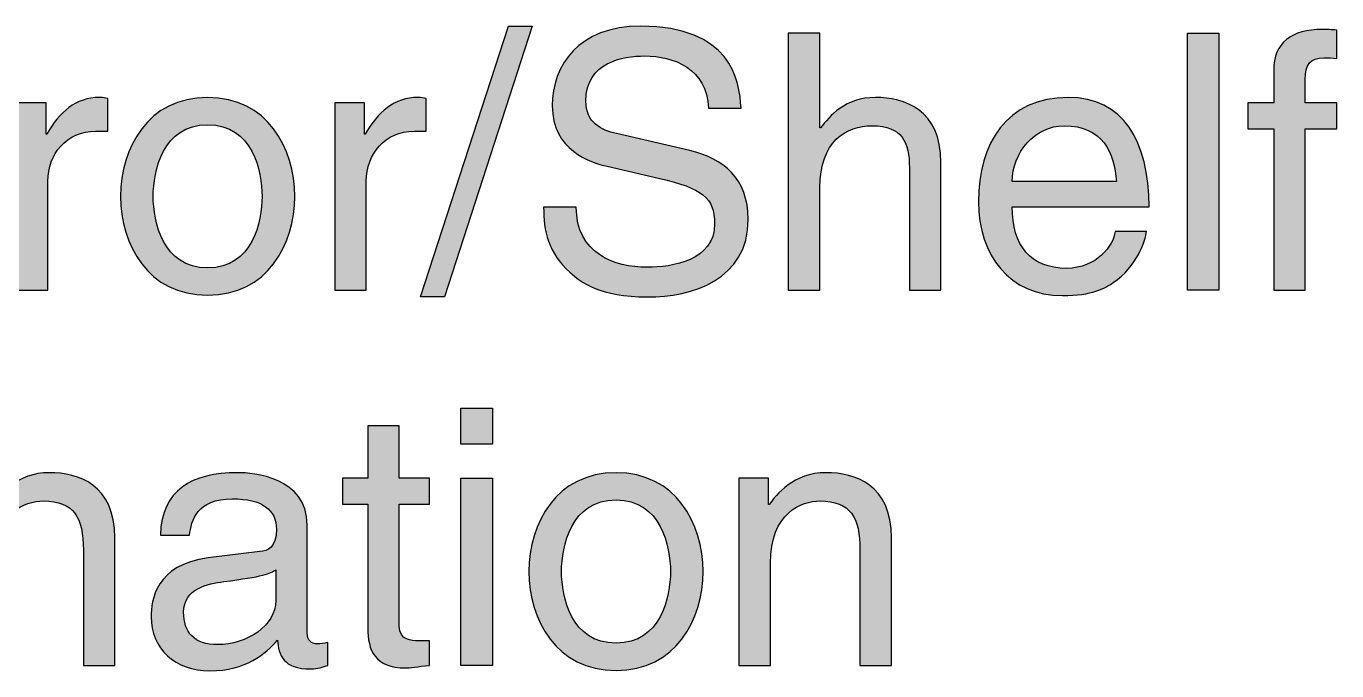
# Model space of a CAD drawing. Extents: x -71 to 93, y -22 to 126.
# Drawn here: x 33.32 to 60.43, y -21.75 to -8.42 of the extents above; entities that cross this region are included whole.
import ezdxf

# ---------------------------------------------------------------- set-up
doc = ezdxf.new("R2010")
doc.units = 0
doc.header["$MEASUREMENT"] = 0
doc.layers.add('MODEL_NAME', color=3, linetype='CONTINUOUS')

# ---------------------------------------------------------------- blocks, each defined once
blk = doc.blocks.new('AI9-BLK2')
at = {"layer": 'MODEL_NAME'}
h = blk.add_hatch(color=2, dxfattribs=at)
edge = h.paths.add_edge_path()
edge.add_spline(control_points=[(10.945, -10.492), (10.945, -10.492), (10.449, -10.492), (10.449, -10.492), (10.449, -10.492), (12.271, -4.892), (12.271, -4.892), (12.271, -4.892), (12.76, -4.892), (12.76, -4.892), (12.76, -4.892), (10.945, -10.492), (10.945, -10.492)], knot_values=[0, 0, 0, 0, 1, 1, 1, 2, 2, 2, 3, 3, 3, 4, 4, 4, 4], degree=3, periodic=0)
h = blk.add_hatch(color=2, dxfattribs=at)
edge = h.paths.add_edge_path()
edge.add_spline(control_points=[(16.405, -6.588), (16.368, -5.766), (15.686, -5.507), (15.087, -5.507), (14.635, -5.507), (13.871, -5.633), (13.871, -6.44), (13.871, -6.892), (14.19, -7.04), (14.501, -7.114), (14.501, -7.114), (16.02, -7.463), (16.02, -7.463), (16.709, -7.625), (17.227, -8.04), (17.227, -8.885), (17.227, -10.144), (16.057, -10.492), (15.146, -10.492), (14.16, -10.492), (13.775, -10.196), (13.538, -9.981), (13.086, -9.574), (12.997, -9.129), (12.997, -8.633), (12.997, -8.633), (13.671, -8.633), (13.671, -8.633), (13.671, -9.596), (14.457, -9.878), (15.138, -9.878), (15.657, -9.878), (16.531, -9.744), (16.531, -8.981), (16.531, -8.425), (16.272, -8.248), (15.398, -8.04), (15.398, -8.04), (14.309, -7.788), (14.309, -7.788), (13.96, -7.707), (13.175, -7.463), (13.175, -6.536), (13.175, -5.707), (13.716, -4.892), (15.005, -4.892), (16.864, -4.892), (17.05, -6.003), (17.079, -6.588), (17.079, -6.588), (16.405, -6.588), (16.405, -6.588)], knot_values=[0, 0, 0, 0, 1, 1, 1, 2, 2, 2, 3, 3, 3, 4, 4, 4, 5, 5, 5, 6, 6, 6, 7, 7, 7, 8, 8, 8, 9, 9, 9, 10, 10, 10, 11, 11, 11, 12, 12, 12, 13, 13, 13, 14, 14, 14, 15, 15, 15, 16, 16, 16, 17, 17, 17, 17], degree=3, periodic=0)
h = blk.add_hatch(color=2, dxfattribs=at)
edge = h.paths.add_edge_path()
edge.add_spline(control_points=[(21.213, -10.352), (21.213, -10.352), (20.561, -10.352), (20.561, -10.352), (20.561, -10.352), (20.561, -7.818), (20.561, -7.818), (20.561, -7.292), (20.413, -6.951), (19.79, -6.951), (19.257, -6.951), (18.709, -7.262), (18.709, -8.24), (18.709, -8.24), (18.709, -10.352), (18.709, -10.352), (18.709, -10.352), (18.057, -10.352), (18.057, -10.352), (18.057, -10.352), (18.057, -5.033), (18.057, -5.033), (18.057, -5.033), (18.709, -5.033), (18.709, -5.033), (18.709, -5.033), (18.709, -6.996), (18.709, -6.996), (18.709, -6.996), (18.724, -6.996), (18.724, -6.996), (18.909, -6.751), (19.235, -6.366), (19.857, -6.366), (20.457, -6.366), (21.213, -6.611), (21.213, -7.714), (21.213, -7.714), (21.213, -10.352), (21.213, -10.352)], knot_values=[0, 0, 0, 0, 1, 1, 1, 2, 2, 2, 3, 3, 3, 4, 4, 4, 5, 5, 5, 6, 6, 6, 7, 7, 7, 8, 8, 8, 9, 9, 9, 10, 10, 10, 11, 11, 11, 12, 12, 12, 13, 13, 13, 13], degree=3, periodic=0)
h = blk.add_hatch(color=2, dxfattribs=at)
edge = h.paths.add_edge_path()
edge.add_spline(control_points=[(26.962, -10.352), (26.962, -10.352), (26.31, -10.352), (26.31, -10.352), (26.31, -10.352), (26.31, -5.033), (26.31, -5.033), (26.31, -5.033), (26.962, -5.033), (26.962, -5.033), (26.962, -5.033), (26.962, -10.352), (26.962, -10.352)], knot_values=[0, 0, 0, 0, 1, 1, 1, 2, 2, 2, 3, 3, 3, 4, 4, 4, 4], degree=3, periodic=0)
h = blk.add_hatch(color=2, dxfattribs=at)
edge = h.paths.add_edge_path()
edge.add_spline(control_points=[(28.747, -7.018), (28.747, -7.018), (28.747, -10.352), (28.747, -10.352), (28.747, -10.352), (28.095, -10.352), (28.095, -10.352), (28.095, -10.352), (28.095, -7.018), (28.095, -7.018), (28.095, -7.018), (27.562, -7.018), (27.562, -7.018), (27.562, -7.018), (27.562, -6.477), (27.562, -6.477), (27.562, -6.477), (28.095, -6.477), (28.095, -6.477), (28.095, -6.477), (28.095, -5.811), (28.095, -5.811), (28.095, -5.225), (28.466, -4.959), (29.103, -4.959), (29.199, -4.959), (29.295, -4.966), (29.399, -4.973), (29.399, -4.973), (29.399, -5.558), (29.399, -5.558), (29.318, -5.551), (29.214, -5.544), (29.133, -5.544), (28.851, -5.544), (28.747, -5.684), (28.747, -5.996), (28.747, -5.996), (28.747, -6.477), (28.747, -6.477), (28.747, -6.477), (29.399, -6.477), (29.399, -6.477), (29.399, -6.477), (29.399, -7.018), (29.399, -7.018), (29.399, -7.018), (28.747, -7.018), (28.747, -7.018)], knot_values=[0, 0, 0, 0, 1, 1, 1, 2, 2, 2, 3, 3, 3, 4, 4, 4, 5, 5, 5, 6, 6, 6, 7, 7, 7, 8, 8, 8, 9, 9, 9, 10, 10, 10, 11, 11, 11, 12, 12, 12, 13, 13, 13, 14, 14, 14, 15, 15, 15, 16, 16, 16, 16], degree=3, periodic=0)
h = blk.add_hatch(color=2, dxfattribs=at)
edge = h.paths.add_edge_path()
edge.add_spline(control_points=[(2.744, -10.352), (2.744, -10.352), (2.092, -10.352), (2.092, -10.352), (2.092, -10.352), (2.092, -6.477), (2.092, -6.477), (2.092, -6.477), (2.707, -6.477), (2.707, -6.477), (2.707, -6.477), (2.707, -7.122), (2.707, -7.122), (2.707, -7.122), (2.722, -7.122), (2.722, -7.122), (2.981, -6.67), (3.322, -6.366), (3.811, -6.366), (3.893, -6.366), (3.93, -6.374), (3.981, -6.388), (3.981, -6.388), (3.981, -7.063), (3.981, -7.063), (3.981, -7.063), (3.737, -7.063), (3.737, -7.063), (3.129, -7.063), (2.744, -7.537), (2.744, -8.1), (2.744, -8.1), (2.744, -10.352), (2.744, -10.352)], knot_values=[0, 0, 0, 0, 1, 1, 1, 2, 2, 2, 3, 3, 3, 4, 4, 4, 5, 5, 5, 6, 6, 6, 7, 7, 7, 8, 8, 8, 9, 9, 9, 10, 10, 10, 11, 11, 11, 11], degree=3, periodic=0)
h = blk.add_hatch(color=2, dxfattribs=at)
edge = h.paths.add_edge_path(flags=16)
edge.add_spline(control_points=[(6.048, -9.892), (6.982, -9.892), (7.174, -8.929), (7.174, -8.411), (7.174, -7.892), (6.982, -6.929), (6.048, -6.929), (5.115, -6.929), (4.922, -7.892), (4.922, -8.411), (4.922, -8.929), (5.115, -9.892), (6.048, -9.892)], knot_values=[0, 0, 0, 0, 1, 1, 1, 2, 2, 2, 3, 3, 3, 4, 4, 4, 4], degree=3, periodic=0)
edge = h.paths.add_edge_path()
edge.add_spline(control_points=[(6.048, -6.366), (7.285, -6.366), (7.848, -7.41), (7.848, -8.411), (7.848, -9.411), (7.285, -10.456), (6.048, -10.456), (4.811, -10.456), (4.248, -9.411), (4.248, -8.411), (4.248, -7.41), (4.811, -6.366), (6.048, -6.366)], knot_values=[0, 0, 0, 0, 1, 1, 1, 2, 2, 2, 3, 3, 3, 4, 4, 4, 4], degree=3, periodic=0)
h = blk.add_hatch(color=2, dxfattribs=at)
edge = h.paths.add_edge_path()
edge.add_spline(control_points=[(9.33, -10.352), (9.33, -10.352), (8.678, -10.352), (8.678, -10.352), (8.678, -10.352), (8.678, -6.477), (8.678, -6.477), (8.678, -6.477), (9.293, -6.477), (9.293, -6.477), (9.293, -6.477), (9.293, -7.122), (9.293, -7.122), (9.293, -7.122), (9.308, -7.122), (9.308, -7.122), (9.567, -6.67), (9.908, -6.366), (10.397, -6.366), (10.478, -6.366), (10.516, -6.374), (10.567, -6.388), (10.567, -6.388), (10.567, -7.063), (10.567, -7.063), (10.567, -7.063), (10.323, -7.063), (10.323, -7.063), (9.715, -7.063), (9.33, -7.537), (9.33, -8.1), (9.33, -8.1), (9.33, -10.352), (9.33, -10.352)], knot_values=[0, 0, 0, 0, 1, 1, 1, 2, 2, 2, 3, 3, 3, 4, 4, 4, 5, 5, 5, 6, 6, 6, 7, 7, 7, 8, 8, 8, 9, 9, 9, 10, 10, 10, 11, 11, 11, 11], degree=3, periodic=0)
h = blk.add_hatch(color=2, dxfattribs=at)
edge = h.paths.add_edge_path(flags=16)
edge.add_spline(control_points=[(24.843, -8.107), (24.806, -7.507), (24.554, -6.951), (23.762, -6.951), (23.161, -6.951), (22.687, -7.507), (22.687, -8.107), (22.687, -8.107), (24.843, -8.107), (24.843, -8.107)], knot_values=[0, 0, 0, 0, 1, 1, 1, 2, 2, 2, 3, 3, 3, 3], degree=3, periodic=0)
edge = h.paths.add_edge_path()
edge.add_spline(control_points=[(25.465, -9.137), (25.443, -9.322), (25.265, -9.87), (24.777, -10.196), (24.598, -10.315), (24.347, -10.463), (23.724, -10.463), (22.635, -10.463), (21.991, -9.64), (21.991, -8.522), (21.991, -7.322), (22.569, -6.366), (23.85, -6.366), (24.969, -6.366), (25.517, -7.255), (25.517, -8.626), (25.517, -8.626), (22.687, -8.626), (22.687, -8.626), (22.687, -9.433), (23.065, -9.9), (23.813, -9.9), (24.428, -9.9), (24.791, -9.426), (24.813, -9.137), (24.813, -9.137), (25.465, -9.137), (25.465, -9.137)], knot_values=[0, 0, 0, 0, 1, 1, 1, 2, 2, 2, 3, 3, 3, 4, 4, 4, 5, 5, 5, 6, 6, 6, 7, 7, 7, 8, 8, 8, 9, 9, 9, 9], degree=3, periodic=0)
h = blk.add_hatch(color=2, dxfattribs=at)
edge = h.paths.add_edge_path()
edge.add_spline(control_points=[(11.938, -18.113), (11.938, -18.113), (11.286, -18.113), (11.286, -18.113), (11.286, -18.113), (11.286, -14.238), (11.286, -14.238), (11.286, -14.238), (11.938, -14.238), (11.938, -14.238), (11.938, -14.238), (11.938, -18.113), (11.938, -18.113)], knot_values=[0, 0, 0, 0, 1, 1, 1, 2, 2, 2, 3, 3, 3, 4, 4, 4, 4], degree=3, periodic=0)
edge = h.paths.add_edge_path()
edge.add_spline(control_points=[(11.286, -13.534), (11.286, -13.534), (11.286, -12.794), (11.286, -12.794), (11.286, -12.794), (11.938, -12.794), (11.938, -12.794), (11.938, -12.794), (11.938, -13.534), (11.938, -13.534), (11.938, -13.534), (11.286, -13.534), (11.286, -13.534)], knot_values=[0, 0, 0, 0, 1, 1, 1, 2, 2, 2, 3, 3, 3, 4, 4, 4, 4], degree=3, periodic=0)
h = blk.add_hatch(color=2, dxfattribs=at)
edge = h.paths.add_edge_path()
edge.add_spline(control_points=[(10.012, -14.779), (10.012, -14.779), (10.012, -17.298), (10.012, -17.298), (10.012, -17.602), (10.271, -17.602), (10.404, -17.602), (10.404, -17.602), (10.634, -17.602), (10.634, -17.602), (10.634, -17.602), (10.634, -18.113), (10.634, -18.113), (10.397, -18.135), (10.212, -18.165), (10.145, -18.165), (9.501, -18.165), (9.36, -17.802), (9.36, -17.335), (9.36, -17.335), (9.36, -14.779), (9.36, -14.779), (9.36, -14.779), (8.834, -14.779), (8.834, -14.779), (8.834, -14.779), (8.834, -14.238), (8.834, -14.238), (8.834, -14.238), (9.36, -14.238), (9.36, -14.238), (9.36, -14.238), (9.36, -13.157), (9.36, -13.157), (9.36, -13.157), (10.012, -13.157), (10.012, -13.157), (10.012, -13.157), (10.012, -14.238), (10.012, -14.238), (10.012, -14.238), (10.634, -14.238), (10.634, -14.238), (10.634, -14.238), (10.634, -14.779), (10.634, -14.779), (10.634, -14.779), (10.012, -14.779), (10.012, -14.779)], knot_values=[0, 0, 0, 0, 1, 1, 1, 2, 2, 2, 3, 3, 3, 4, 4, 4, 5, 5, 5, 6, 6, 6, 7, 7, 7, 8, 8, 8, 9, 9, 9, 10, 10, 10, 11, 11, 11, 12, 12, 12, 13, 13, 13, 14, 14, 14, 15, 15, 15, 16, 16, 16, 16], degree=3, periodic=0)
h = blk.add_hatch(color=2, dxfattribs=at)
edge = h.paths.add_edge_path()
edge.add_spline(control_points=[(4.129, -18.113), (4.129, -18.113), (3.478, -18.113), (3.478, -18.113), (3.478, -18.113), (3.478, -15.727), (3.478, -15.727), (3.478, -15.053), (3.285, -14.712), (2.648, -14.712), (2.277, -14.712), (1.625, -14.949), (1.625, -16.002), (1.625, -16.002), (1.625, -18.113), (1.625, -18.113), (1.625, -18.113), (0.973, -18.113), (0.973, -18.113), (0.973, -18.113), (0.973, -14.238), (0.973, -14.238), (0.973, -14.238), (1.588, -14.238), (1.588, -14.238), (1.588, -14.238), (1.588, -14.786), (1.588, -14.786), (1.588, -14.786), (1.603, -14.786), (1.603, -14.786), (1.744, -14.579), (2.107, -14.127), (2.774, -14.127), (3.374, -14.127), (4.129, -14.372), (4.129, -15.475), (4.129, -15.475), (4.129, -18.113), (4.129, -18.113)], knot_values=[0, 0, 0, 0, 1, 1, 1, 2, 2, 2, 3, 3, 3, 4, 4, 4, 5, 5, 5, 6, 6, 6, 7, 7, 7, 8, 8, 8, 9, 9, 9, 10, 10, 10, 11, 11, 11, 12, 12, 12, 13, 13, 13, 13], degree=3, periodic=0)
h = blk.add_hatch(color=2, dxfattribs=at)
edge = h.paths.add_edge_path(flags=16)
edge.add_spline(control_points=[(7.456, -16.135), (7.352, -16.216), (7.189, -16.276), (6.381, -16.379), (6.063, -16.424), (5.552, -16.52), (5.552, -17.009), (5.552, -17.431), (5.767, -17.683), (6.256, -17.683), (6.863, -17.683), (7.456, -17.291), (7.456, -16.772), (7.456, -16.772), (7.456, -16.135), (7.456, -16.135)], knot_values=[0, 0, 0, 0, 1, 1, 1, 2, 2, 2, 3, 3, 3, 4, 4, 4, 5, 5, 5, 5], degree=3, periodic=0)
edge = h.paths.add_edge_path()
edge.add_spline(control_points=[(5.07, -15.416), (5.1, -14.49), (5.715, -14.127), (6.67, -14.127), (6.982, -14.127), (8.108, -14.216), (8.108, -15.209), (8.108, -15.209), (8.108, -17.439), (8.108, -17.439), (8.108, -17.602), (8.189, -17.668), (8.323, -17.668), (8.382, -17.668), (8.463, -17.653), (8.537, -17.639), (8.537, -17.639), (8.537, -18.113), (8.537, -18.113), (8.426, -18.143), (8.33, -18.187), (8.182, -18.187), (7.604, -18.187), (7.515, -17.89), (7.493, -17.594), (7.241, -17.868), (6.848, -18.224), (6.093, -18.224), (5.381, -18.224), (4.878, -17.772), (4.878, -17.105), (4.878, -16.779), (4.974, -16.024), (6.056, -15.89), (6.056, -15.89), (7.13, -15.757), (7.13, -15.757), (7.285, -15.742), (7.471, -15.683), (7.471, -15.298), (7.471, -14.89), (7.174, -14.668), (6.56, -14.668), (5.819, -14.668), (5.715, -15.12), (5.67, -15.416), (5.67, -15.416), (5.07, -15.416), (5.07, -15.416)], knot_values=[0, 0, 0, 0, 1, 1, 1, 2, 2, 2, 3, 3, 3, 4, 4, 4, 5, 5, 5, 6, 6, 6, 7, 7, 7, 8, 8, 8, 9, 9, 9, 10, 10, 10, 11, 11, 11, 12, 12, 12, 13, 13, 13, 14, 14, 14, 15, 15, 15, 16, 16, 16, 16], degree=3, periodic=0)
h = blk.add_hatch(color=2, dxfattribs=at)
edge = h.paths.add_edge_path(flags=16)
edge.add_spline(control_points=[(14.494, -17.653), (15.427, -17.653), (15.62, -16.691), (15.62, -16.172), (15.62, -15.653), (15.427, -14.69), (14.494, -14.69), (13.56, -14.69), (13.367, -15.653), (13.367, -16.172), (13.367, -16.691), (13.56, -17.653), (14.494, -17.653)], knot_values=[0, 0, 0, 0, 1, 1, 1, 2, 2, 2, 3, 3, 3, 4, 4, 4, 4], degree=3, periodic=0)
edge = h.paths.add_edge_path()
edge.add_spline(control_points=[(14.494, -14.127), (15.731, -14.127), (16.294, -15.172), (16.294, -16.172), (16.294, -17.172), (15.731, -18.217), (14.494, -18.217), (13.256, -18.217), (12.694, -17.172), (12.694, -16.172), (12.694, -15.172), (13.256, -14.127), (14.494, -14.127)], knot_values=[0, 0, 0, 0, 1, 1, 1, 2, 2, 2, 3, 3, 3, 4, 4, 4, 4], degree=3, periodic=0)
h = blk.add_hatch(color=2, dxfattribs=at)
edge = h.paths.add_edge_path()
edge.add_spline(control_points=[(20.191, -18.113), (20.191, -18.113), (19.539, -18.113), (19.539, -18.113), (19.539, -18.113), (19.539, -15.727), (19.539, -15.727), (19.539, -15.053), (19.346, -14.712), (18.709, -14.712), (18.339, -14.712), (17.687, -14.949), (17.687, -16.002), (17.687, -16.002), (17.687, -18.113), (17.687, -18.113), (17.687, -18.113), (17.035, -18.113), (17.035, -18.113), (17.035, -18.113), (17.035, -14.238), (17.035, -14.238), (17.035, -14.238), (17.65, -14.238), (17.65, -14.238), (17.65, -14.238), (17.65, -14.786), (17.65, -14.786), (17.65, -14.786), (17.664, -14.786), (17.664, -14.786), (17.805, -14.579), (18.168, -14.127), (18.835, -14.127), (19.435, -14.127), (20.191, -14.372), (20.191, -15.475), (20.191, -15.475), (20.191, -18.113), (20.191, -18.113)], knot_values=[0, 0, 0, 0, 1, 1, 1, 2, 2, 2, 3, 3, 3, 4, 4, 4, 5, 5, 5, 6, 6, 6, 7, 7, 7, 8, 8, 8, 9, 9, 9, 10, 10, 10, 11, 11, 11, 12, 12, 12, 13, 13, 13, 13], degree=3, periodic=0)
at = {"layer": 'MODEL_NAME', "color": 2}
for points in [[(10.945, -10.492), (10.449, -10.492), (12.271, -4.892), (12.76, -4.892)], [(26.962, -10.352), (26.31, -10.352), (26.31, -5.033), (26.962, -5.033)], [(11.286, -13.534), (11.286, -12.794), (11.938, -12.794), (11.938, -13.534)], [(11.938, -18.113), (11.286, -18.113), (11.286, -14.238), (11.938, -14.238)]]:
    blk.add_lwpolyline(points, close=True, dxfattribs=at)
for points, knots in [([(16.405, -6.588), (16.368, -5.766), (15.686, -5.507), (15.087, -5.507), (14.635, -5.507), (13.871, -5.633), (13.871, -6.44), (13.871, -6.892), (14.19, -7.04), (14.501, -7.114), (14.501, -7.114), (16.02, -7.463), (16.02, -7.463), (16.709, -7.625), (17.227, -8.04), (17.227, -8.885), (17.227, -10.144), (16.057, -10.492), (15.146, -10.492), (14.16, -10.492), (13.775, -10.196), (13.538, -9.981), (13.086, -9.574), (12.997, -9.129), (12.997, -8.633), (12.997, -8.633), (13.671, -8.633), (13.671, -8.633), (13.671, -9.596), (14.457, -9.878), (15.138, -9.878), (15.657, -9.878), (16.531, -9.744), (16.531, -8.981), (16.531, -8.425), (16.272, -8.248), (15.398, -8.04), (15.398, -8.04), (14.309, -7.788), (14.309, -7.788), (13.96, -7.707), (13.175, -7.463), (13.175, -6.536), (13.175, -5.707), (13.716, -4.892), (15.005, -4.892), (16.864, -4.892), (17.05, -6.003), (17.079, -6.588), (17.079, -6.588), (16.405, -6.588), (16.405, -6.588)], [0, 0, 0, 0, 1, 1, 1, 2, 2, 2, 3, 3, 3, 4, 4, 4, 5, 5, 5, 6, 6, 6, 7, 7, 7, 8, 8, 8, 9, 9, 9, 10, 10, 10, 11, 11, 11, 12, 12, 12, 13, 13, 13, 14, 14, 14, 15, 15, 15, 16, 16, 16, 17, 17, 17, 17]), ([(21.213, -10.352), (21.213, -10.352), (20.561, -10.352), (20.561, -10.352), (20.561, -10.352), (20.561, -7.818), (20.561, -7.818), (20.561, -7.292), (20.413, -6.951), (19.79, -6.951), (19.257, -6.951), (18.709, -7.262), (18.709, -8.24), (18.709, -8.24), (18.709, -10.352), (18.709, -10.352), (18.709, -10.352), (18.057, -10.352), (18.057, -10.352), (18.057, -10.352), (18.057, -5.033), (18.057, -5.033), (18.057, -5.033), (18.709, -5.033), (18.709, -5.033), (18.709, -5.033), (18.709, -6.996), (18.709, -6.996), (18.709, -6.996), (18.724, -6.996), (18.724, -6.996), (18.909, -6.751), (19.235, -6.366), (19.857, -6.366), (20.457, -6.366), (21.213, -6.611), (21.213, -7.714), (21.213, -7.714), (21.213, -10.352), (21.213, -10.352)], [0, 0, 0, 0, 1, 1, 1, 2, 2, 2, 3, 3, 3, 4, 4, 4, 5, 5, 5, 6, 6, 6, 7, 7, 7, 8, 8, 8, 9, 9, 9, 10, 10, 10, 11, 11, 11, 12, 12, 12, 13, 13, 13, 13]), ([(28.747, -7.018), (28.747, -7.018), (28.747, -10.352), (28.747, -10.352), (28.747, -10.352), (28.095, -10.352), (28.095, -10.352), (28.095, -10.352), (28.095, -7.018), (28.095, -7.018), (28.095, -7.018), (27.562, -7.018), (27.562, -7.018), (27.562, -7.018), (27.562, -6.477), (27.562, -6.477), (27.562, -6.477), (28.095, -6.477), (28.095, -6.477), (28.095, -6.477), (28.095, -5.811), (28.095, -5.811), (28.095, -5.225), (28.466, -4.959), (29.103, -4.959), (29.199, -4.959), (29.295, -4.966), (29.399, -4.973), (29.399, -4.973), (29.399, -5.558), (29.399, -5.558), (29.318, -5.551), (29.214, -5.544), (29.133, -5.544), (28.851, -5.544), (28.747, -5.684), (28.747, -5.996), (28.747, -5.996), (28.747, -6.477), (28.747, -6.477), (28.747, -6.477), (29.399, -6.477), (29.399, -6.477), (29.399, -6.477), (29.399, -7.018), (29.399, -7.018), (29.399, -7.018), (28.747, -7.018), (28.747, -7.018)], [0, 0, 0, 0, 1, 1, 1, 2, 2, 2, 3, 3, 3, 4, 4, 4, 5, 5, 5, 6, 6, 6, 7, 7, 7, 8, 8, 8, 9, 9, 9, 10, 10, 10, 11, 11, 11, 12, 12, 12, 13, 13, 13, 14, 14, 14, 15, 15, 15, 16, 16, 16, 16]), ([(2.744, -10.352), (2.744, -10.352), (2.092, -10.352), (2.092, -10.352), (2.092, -10.352), (2.092, -6.477), (2.092, -6.477), (2.092, -6.477), (2.707, -6.477), (2.707, -6.477), (2.707, -6.477), (2.707, -7.122), (2.707, -7.122), (2.707, -7.122), (2.722, -7.122), (2.722, -7.122), (2.981, -6.67), (3.322, -6.366), (3.811, -6.366), (3.893, -6.366), (3.93, -6.374), (3.981, -6.388), (3.981, -6.388), (3.981, -7.063), (3.981, -7.063), (3.981, -7.063), (3.737, -7.063), (3.737, -7.063), (3.129, -7.063), (2.744, -7.537), (2.744, -8.1), (2.744, -8.1), (2.744, -10.352), (2.744, -10.352)], [0, 0, 0, 0, 1, 1, 1, 2, 2, 2, 3, 3, 3, 4, 4, 4, 5, 5, 5, 6, 6, 6, 7, 7, 7, 8, 8, 8, 9, 9, 9, 10, 10, 10, 11, 11, 11, 11]), ([(6.048, -6.366), (7.285, -6.366), (7.848, -7.41), (7.848, -8.411), (7.848, -9.411), (7.285, -10.456), (6.048, -10.456), (4.811, -10.456), (4.248, -9.411), (4.248, -8.411), (4.248, -7.41), (4.811, -6.366), (6.048, -6.366)], [0, 0, 0, 0, 1, 1, 1, 2, 2, 2, 3, 3, 3, 4, 4, 4, 4]), ([(9.33, -10.352), (9.33, -10.352), (8.678, -10.352), (8.678, -10.352), (8.678, -10.352), (8.678, -6.477), (8.678, -6.477), (8.678, -6.477), (9.293, -6.477), (9.293, -6.477), (9.293, -6.477), (9.293, -7.122), (9.293, -7.122), (9.293, -7.122), (9.308, -7.122), (9.308, -7.122), (9.567, -6.67), (9.908, -6.366), (10.397, -6.366), (10.478, -6.366), (10.516, -6.374), (10.567, -6.388), (10.567, -6.388), (10.567, -7.063), (10.567, -7.063), (10.567, -7.063), (10.323, -7.063), (10.323, -7.063), (9.715, -7.063), (9.33, -7.537), (9.33, -8.1), (9.33, -8.1), (9.33, -10.352), (9.33, -10.352)], [0, 0, 0, 0, 1, 1, 1, 2, 2, 2, 3, 3, 3, 4, 4, 4, 5, 5, 5, 6, 6, 6, 7, 7, 7, 8, 8, 8, 9, 9, 9, 10, 10, 10, 11, 11, 11, 11]), ([(25.465, -9.137), (25.443, -9.322), (25.265, -9.87), (24.777, -10.196), (24.598, -10.315), (24.347, -10.463), (23.724, -10.463), (22.635, -10.463), (21.991, -9.64), (21.991, -8.522), (21.991, -7.322), (22.569, -6.366), (23.85, -6.366), (24.969, -6.366), (25.517, -7.255), (25.517, -8.626), (25.517, -8.626), (22.687, -8.626), (22.687, -8.626), (22.687, -9.433), (23.065, -9.9), (23.813, -9.9), (24.428, -9.9), (24.791, -9.426), (24.813, -9.137), (24.813, -9.137), (25.465, -9.137), (25.465, -9.137)], [0, 0, 0, 0, 1, 1, 1, 2, 2, 2, 3, 3, 3, 4, 4, 4, 5, 5, 5, 6, 6, 6, 7, 7, 7, 8, 8, 8, 9, 9, 9, 9]), ([(6.048, -9.892), (6.982, -9.892), (7.174, -8.929), (7.174, -8.411), (7.174, -7.892), (6.982, -6.929), (6.048, -6.929), (5.115, -6.929), (4.922, -7.892), (4.922, -8.411), (4.922, -8.929), (5.115, -9.892), (6.048, -9.892)], [0, 0, 0, 0, 1, 1, 1, 2, 2, 2, 3, 3, 3, 4, 4, 4, 4]), ([(24.843, -8.107), (24.806, -7.507), (24.554, -6.951), (23.762, -6.951), (23.161, -6.951), (22.687, -7.507), (22.687, -8.107), (22.687, -8.107), (24.843, -8.107), (24.843, -8.107)], [0, 0, 0, 0, 1, 1, 1, 2, 2, 2, 3, 3, 3, 3]), ([(10.012, -14.779), (10.012, -14.779), (10.012, -17.298), (10.012, -17.298), (10.012, -17.602), (10.271, -17.602), (10.404, -17.602), (10.404, -17.602), (10.634, -17.602), (10.634, -17.602), (10.634, -17.602), (10.634, -18.113), (10.634, -18.113), (10.397, -18.135), (10.212, -18.165), (10.145, -18.165), (9.501, -18.165), (9.36, -17.802), (9.36, -17.335), (9.36, -17.335), (9.36, -14.779), (9.36, -14.779), (9.36, -14.779), (8.834, -14.779), (8.834, -14.779), (8.834, -14.779), (8.834, -14.238), (8.834, -14.238), (8.834, -14.238), (9.36, -14.238), (9.36, -14.238), (9.36, -14.238), (9.36, -13.157), (9.36, -13.157), (9.36, -13.157), (10.012, -13.157), (10.012, -13.157), (10.012, -13.157), (10.012, -14.238), (10.012, -14.238), (10.012, -14.238), (10.634, -14.238), (10.634, -14.238), (10.634, -14.238), (10.634, -14.779), (10.634, -14.779), (10.634, -14.779), (10.012, -14.779), (10.012, -14.779)], [0, 0, 0, 0, 1, 1, 1, 2, 2, 2, 3, 3, 3, 4, 4, 4, 5, 5, 5, 6, 6, 6, 7, 7, 7, 8, 8, 8, 9, 9, 9, 10, 10, 10, 11, 11, 11, 12, 12, 12, 13, 13, 13, 14, 14, 14, 15, 15, 15, 16, 16, 16, 16]), ([(4.129, -18.113), (4.129, -18.113), (3.478, -18.113), (3.478, -18.113), (3.478, -18.113), (3.478, -15.727), (3.478, -15.727), (3.478, -15.053), (3.285, -14.712), (2.648, -14.712), (2.277, -14.712), (1.625, -14.949), (1.625, -16.002), (1.625, -16.002), (1.625, -18.113), (1.625, -18.113), (1.625, -18.113), (0.973, -18.113), (0.973, -18.113), (0.973, -18.113), (0.973, -14.238), (0.973, -14.238), (0.973, -14.238), (1.588, -14.238), (1.588, -14.238), (1.588, -14.238), (1.588, -14.786), (1.588, -14.786), (1.588, -14.786), (1.603, -14.786), (1.603, -14.786), (1.744, -14.579), (2.107, -14.127), (2.774, -14.127), (3.374, -14.127), (4.129, -14.372), (4.129, -15.475), (4.129, -15.475), (4.129, -18.113), (4.129, -18.113)], [0, 0, 0, 0, 1, 1, 1, 2, 2, 2, 3, 3, 3, 4, 4, 4, 5, 5, 5, 6, 6, 6, 7, 7, 7, 8, 8, 8, 9, 9, 9, 10, 10, 10, 11, 11, 11, 12, 12, 12, 13, 13, 13, 13]), ([(5.07, -15.416), (5.1, -14.49), (5.715, -14.127), (6.67, -14.127), (6.982, -14.127), (8.108, -14.216), (8.108, -15.209), (8.108, -15.209), (8.108, -17.439), (8.108, -17.439), (8.108, -17.602), (8.189, -17.668), (8.323, -17.668), (8.382, -17.668), (8.463, -17.653), (8.537, -17.639), (8.537, -17.639), (8.537, -18.113), (8.537, -18.113), (8.426, -18.143), (8.33, -18.187), (8.182, -18.187), (7.604, -18.187), (7.515, -17.89), (7.493, -17.594), (7.241, -17.868), (6.848, -18.224), (6.093, -18.224), (5.381, -18.224), (4.878, -17.772), (4.878, -17.105), (4.878, -16.779), (4.974, -16.024), (6.056, -15.89), (6.056, -15.89), (7.13, -15.757), (7.13, -15.757), (7.285, -15.742), (7.471, -15.683), (7.471, -15.298), (7.471, -14.89), (7.174, -14.668), (6.56, -14.668), (5.819, -14.668), (5.715, -15.12), (5.67, -15.416), (5.67, -15.416), (5.07, -15.416), (5.07, -15.416)], [0, 0, 0, 0, 1, 1, 1, 2, 2, 2, 3, 3, 3, 4, 4, 4, 5, 5, 5, 6, 6, 6, 7, 7, 7, 8, 8, 8, 9, 9, 9, 10, 10, 10, 11, 11, 11, 12, 12, 12, 13, 13, 13, 14, 14, 14, 15, 15, 15, 16, 16, 16, 16]), ([(14.494, -14.127), (15.731, -14.127), (16.294, -15.172), (16.294, -16.172), (16.294, -17.172), (15.731, -18.217), (14.494, -18.217), (13.256, -18.217), (12.694, -17.172), (12.694, -16.172), (12.694, -15.172), (13.256, -14.127), (14.494, -14.127)], [0, 0, 0, 0, 1, 1, 1, 2, 2, 2, 3, 3, 3, 4, 4, 4, 4]), ([(20.191, -18.113), (20.191, -18.113), (19.539, -18.113), (19.539, -18.113), (19.539, -18.113), (19.539, -15.727), (19.539, -15.727), (19.539, -15.053), (19.346, -14.712), (18.709, -14.712), (18.339, -14.712), (17.687, -14.949), (17.687, -16.002), (17.687, -16.002), (17.687, -18.113), (17.687, -18.113), (17.687, -18.113), (17.035, -18.113), (17.035, -18.113), (17.035, -18.113), (17.035, -14.238), (17.035, -14.238), (17.035, -14.238), (17.65, -14.238), (17.65, -14.238), (17.65, -14.238), (17.65, -14.786), (17.65, -14.786), (17.65, -14.786), (17.664, -14.786), (17.664, -14.786), (17.805, -14.579), (18.168, -14.127), (18.835, -14.127), (19.435, -14.127), (20.191, -14.372), (20.191, -15.475), (20.191, -15.475), (20.191, -18.113), (20.191, -18.113)], [0, 0, 0, 0, 1, 1, 1, 2, 2, 2, 3, 3, 3, 4, 4, 4, 5, 5, 5, 6, 6, 6, 7, 7, 7, 8, 8, 8, 9, 9, 9, 10, 10, 10, 11, 11, 11, 12, 12, 12, 13, 13, 13, 13]), ([(14.494, -17.653), (15.427, -17.653), (15.62, -16.691), (15.62, -16.172), (15.62, -15.653), (15.427, -14.69), (14.494, -14.69), (13.56, -14.69), (13.367, -15.653), (13.367, -16.172), (13.367, -16.691), (13.56, -17.653), (14.494, -17.653)], [0, 0, 0, 0, 1, 1, 1, 2, 2, 2, 3, 3, 3, 4, 4, 4, 4]), ([(7.456, -16.135), (7.352, -16.216), (7.189, -16.276), (6.381, -16.379), (6.063, -16.424), (5.552, -16.52), (5.552, -17.009), (5.552, -17.431), (5.767, -17.683), (6.256, -17.683), (6.863, -17.683), (7.456, -17.291), (7.456, -16.772), (7.456, -16.772), (7.456, -16.135), (7.456, -16.135)], [0, 0, 0, 0, 1, 1, 1, 2, 2, 2, 3, 3, 3, 4, 4, 4, 5, 5, 5, 5])]:
    blk.add_open_spline(points, degree=3, knots=knots, dxfattribs=at)

msp = doc.modelspace()

# ---------------------------------------------------------------- block references
at = {"layer": 'MODEL_NAME', "color": 2}
msp.add_blockref('AI9-BLK2', (31.026, -3.524), dxfattribs=at)

doc.saveas('drawing.dxf')
